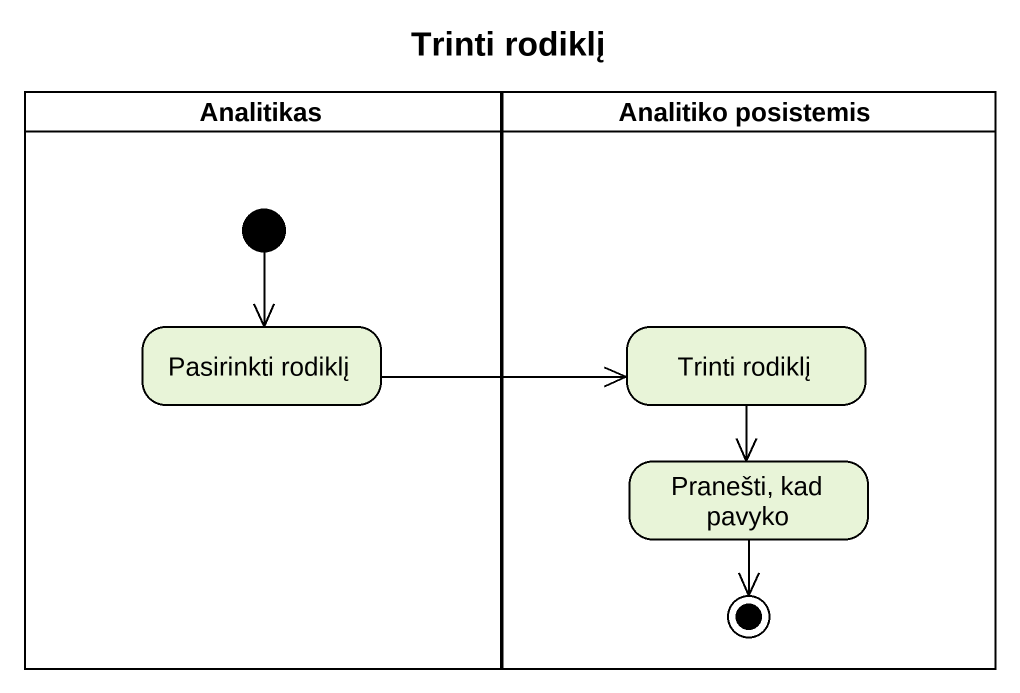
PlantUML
@startuml
title Trinti rodiklį
hide empty description
state Analitikas <<partition>> {
  state "Pasirinkti rodiklį" as Pasirinkti_rodiklį
  [*] --> Pasirinkti_rodiklį
}
state "Analitiko posistemis" as Analitiko_posistemis <<partition>> {
  state "Trinti rodiklį" as Trinti_rodiklį
  state "Pranešti, kad pavyko" as Pranešti_kad_pavyko
  Pranešti_kad_pavyko --> [*]
}
Pasirinkti_rodiklį -right-> Trinti_rodiklį
Trinti_rodiklį --> Pranešti_kad_pavyko
@enduml
